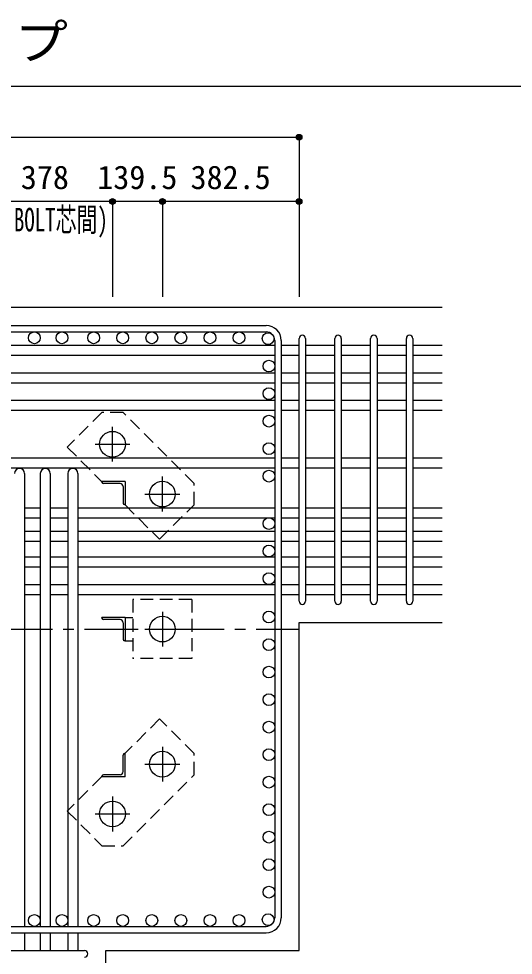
# Model space of a CAD drawing. Units: millimetres at full size, sheet at 1:30. Extents: x -5973 to 5954, y -4195 to 4201.
# Drawn here: x 668 to 2051, y -2655 to -33 of the extents above; entities that cross this region are included whole.
import ezdxf
from ezdxf.enums import TextEntityAlignment as Align

# ---------------------------------------------------------------- set-up
doc = ezdxf.new("R2010")
doc.units = ezdxf.units.MM
doc.header["$LTSCALE"] = 30
doc.header["$PDMODE"] = 32
doc.header["$PDSIZE"] = 15
doc.linetypes.add('CHAIN1', pattern=[8, 5, -1, 1, -1])
doc.linetypes.add('DASHED1', pattern=[1.8, 1.2, -0.6])
for name, color, linetype in [('0-1_躯体線', 2, 'Continuous'), ('0-2_アンカーボルト', 4, 'CHAIN1'), ('0-3_立上り筋', 3, 'Continuous'), ('0-4_フープ筋', 7, 'Continuous'), ('0-5_基礎梁筋', 7, 'Continuous'), ('0-6_スタラップ筋', 7, 'Continuous'), ('0-7_文字', 4, 'Continuous'), ('0-9_プレート', 4, 'DASHED1'), ('0-A_アングル', 4, 'Continuous'), ('0-D_寸法', 4, 'Continuous'), ('6-7_文字', 7, 'Continuous'), ('F-0_枠', 6, 'Continuous')]:
    doc.layers.add(name, color=color, linetype=linetype)
doc.styles.add('ＭＳ ゴシック', font='')
doc.styles.get('ＭＳ ゴシック').set_extended_font_data('MS Gothic')

msp = doc.modelspace()

# ---------------------------------------------------------------- linework, layer by layer
at = {"layer": '0-1_躯体線'}
msp.add_line((1852.44, -842.16), (-347.56, -842.16), dxfattribs=at)
for points in [[(1452.44, -2642.16), (1452.44, -1723.16), (1852.44, -1723.16)], [(911.44, -3042.16), (911.44, -2642.16), (1452.44, -2642.16)]]:
    msp.add_lwpolyline(points, dxfattribs=at)
at = {"layer": '0-2_アンカーボルト'}
for p, q in [((930.44, -1273.36), (930.44, -1175.86)), ((881.64, -1224.66), (979.14, -1224.66)), ((1069.94, -1412.86), (1069.94, -1315.36)), ((1021.14, -1364.16), (1118.64, -1364.16)), ((1069.94, -1693.36), (1069.94, -1790.86)), ((1021.24, -1742.16), (1118.74, -1742.16)), ((1069.94, -2071.36), (1069.94, -2168.86)), ((1021.24, -2120.16), (1118.74, -2120.16)), ((930.44, -2210.86), (930.44, -2308.36)), ((881.74, -2259.66), (979.24, -2259.66))]:
    msp.add_line(p, q, dxfattribs=at)
at = {"layer": '0-2_アンカーボルト', "color": 3, "linetype": 'Continuous'}
for centre in [(930.44, -1224.66), (1069.94, -1364.16), (1069.94, -1742.16), (1069.94, -2120.16), (930.44, -2259.66)]:
    msp.add_circle(centre, 36, dxfattribs=at)
at = {"layer": '0-3_立上り筋'}
for centre in [(711.94, -926.66), (788.94, -926.66), (877.76, -926.66), (959.09, -926.66), (1040.42, -926.66), (1121.75, -926.66), (1203.08, -926.66), (1284.41, -926.66), (1365.74, -928.86), (1367.94, -1005.86), (1367.94, -1082.86), (1367.94, -1159.86), (1367.94, -1236.86), (1367.94, -1313.86), (1367.94, -1446.66), (1367.94, -1523.66), (1367.94, -1600.66), (1367.94, -1708.47), (1367.94, -1785.47), (1367.94, -1862.47), (1367.94, -1939.47), (1367.94, -2016.47), (1367.94, -2093.47), (1367.94, -2170.47), (1367.94, -2247.47), (1367.94, -2324.47), (1367.94, -2401.47), (1367.94, -2478.47), (711.94, -2557.66), (788.94, -2557.66), (877.76, -2557.66), (959.09, -2557.66), (1040.42, -2557.66), (1121.75, -2557.66), (1203.08, -2557.66), (1284.41, -2557.66), (1365.74, -2555.47)]:
    msp.add_circle(centre, 16.5, dxfattribs=at)
at = {"layer": '0-4_フープ筋'}
for p, q in [((-255.56, -892.16), (1360.44, -892.16)), ((-255.56, -910.16), (1360.44, -910.16)), ((1384.44, -934.16), (1384.44, -2550.16)), ((1402.44, -934.16), (1402.44, -2550.16)), ((-255.56, -2574.16), (1360.44, -2574.16)), ((-255.56, -2592.16), (1360.44, -2592.16))]:
    msp.add_line(p, q, dxfattribs=at)
for centre, radius, start, end in [((1360.44, -934.16), 42, 0, 90), ((1360.44, -934.16), 24, 0, 90), ((1360.44, -2550.16), 42, 270, 0), ((1360.44, -2550.16), 24, 270, 0)]:
    msp.add_arc(centre, radius, start, end, dxfattribs=at)
at = {"layer": '0-5_基礎梁筋'}
for p, q in [((116.44, -947.36), (1384.44, -947.36)), ((1402.44, -947.36), (1452.44, -947.36)), ((1470.44, -947.36), (1552.44, -947.36)), ((1570.44, -947.36), (1652.44, -947.36)), ((1670.44, -947.36), (1752.44, -947.36)), ((1770.44, -947.36), (1852.44, -947.36)), ((116.44, -975.36), (1384.44, -975.36)), ((1402.44, -975.36), (1452.44, -975.36)), ((1470.44, -975.36), (1552.44, -975.36)), ((1570.44, -975.36), (1652.44, -975.36)), ((1670.44, -975.36), (1752.44, -975.36)), ((1770.44, -975.36), (1852.44, -975.36)), ((116.44, -1024.36), (1384.44, -1024.36)), ((1402.44, -1024.36), (1452.44, -1024.36)), ((1470.44, -1024.36), (1552.44, -1024.36)), ((1570.44, -1024.36), (1652.44, -1024.36)), ((1670.44, -1024.36), (1752.44, -1024.36)), ((1770.44, -1024.36), (1852.44, -1024.36)), ((116.44, -1052.36), (1384.44, -1052.36)), ((1402.44, -1052.36), (1452.44, -1052.36)), ((1470.44, -1052.36), (1552.44, -1052.36)), ((1570.44, -1052.36), (1652.44, -1052.36)), ((1670.44, -1052.36), (1752.44, -1052.36)), ((1770.44, -1052.36), (1852.44, -1052.36)), ((116.44, -1101.36), (1384.44, -1101.36)), ((1402.44, -1101.36), (1452.44, -1101.36)), ((1470.44, -1101.36), (1552.44, -1101.36)), ((1570.44, -1101.36), (1652.44, -1101.36)), ((1670.44, -1101.36), (1752.44, -1101.36)), ((1770.44, -1101.36), (1852.44, -1101.36)), ((116.44, -1129.36), (1384.44, -1129.36)), ((1402.44, -1129.36), (1452.44, -1129.36)), ((1470.44, -1129.36), (1552.44, -1129.36)), ((1570.44, -1129.36), (1652.44, -1129.36)), ((1670.44, -1129.36), (1752.44, -1129.36)), ((1770.44, -1129.36), (1852.44, -1129.36)), ((116.44, -1262.66), (1384.44, -1262.66)), ((1402.44, -1262.66), (1452.44, -1262.66)), ((1470.44, -1262.66), (1552.44, -1262.66)), ((1570.44, -1262.66), (1652.44, -1262.66)), ((1670.44, -1262.66), (1752.44, -1262.66)), ((1770.44, -1262.66), (1852.44, -1262.66)), ((116.44, -1290.66), (1384.44, -1290.66)), ((684.44, -1306.16), (684.44, -2574.16)), ((728.44, -1306.16), (728.44, -2574.16)), ((756.44, -1306.16), (756.44, -2574.16)), ((805.44, -1306.16), (805.44, -2574.16)), ((833.44, -1306.16), (833.44, -2574.16)), ((1402.44, -1290.66), (1452.44, -1290.66)), ((1470.44, -1290.66), (1552.44, -1290.66)), ((1570.44, -1290.66), (1652.44, -1290.66)), ((1670.44, -1290.66), (1752.44, -1290.66)), ((1770.44, -1290.66), (1852.44, -1290.66)), ((684.44, -1402.16), (728.44, -1402.16)), ((756.44, -1402.16), (805.44, -1402.16)), ((833.44, -1402.16), (1384.44, -1402.16)), ((1402.44, -1402.16), (1452.44, -1402.16)), ((1470.44, -1402.16), (1552.44, -1402.16)), ((1570.44, -1402.16), (1652.44, -1402.16)), ((1670.44, -1402.16), (1752.44, -1402.16)), ((1770.44, -1402.16), (1852.44, -1402.16)), ((684.44, -1430.16), (728.44, -1430.16)), ((756.44, -1430.16), (805.44, -1430.16)), ((833.44, -1430.16), (1384.44, -1430.16)), ((1402.44, -1430.16), (1452.44, -1430.16)), ((1470.44, -1430.16), (1552.44, -1430.16)), ((1570.44, -1430.16), (1652.44, -1430.16)), ((1670.44, -1430.16), (1752.44, -1430.16)), ((1770.44, -1430.16), (1852.44, -1430.16)), ((684.44, -1468.16), (728.44, -1468.16)), ((756.44, -1468.16), (805.44, -1468.16)), ((833.44, -1468.16), (1384.44, -1468.16)), ((1402.44, -1468.16), (1452.44, -1468.16)), ((1470.44, -1468.16), (1552.44, -1468.16)), ((1570.44, -1468.16), (1652.44, -1468.16)), ((1670.44, -1468.16), (1752.44, -1468.16)), ((1770.44, -1468.16), (1852.44, -1468.16)), ((684.44, -1496.16), (728.44, -1496.16)), ((756.44, -1496.16), (805.44, -1496.16)), ((833.44, -1496.16), (1384.44, -1496.16)), ((1402.44, -1496.16), (1452.44, -1496.16)), ((1470.44, -1496.16), (1552.44, -1496.16)), ((1570.44, -1496.16), (1652.44, -1496.16)), ((1670.44, -1496.16), (1752.44, -1496.16)), ((1770.44, -1496.16), (1852.44, -1496.16)), ((684.44, -1540.16), (728.44, -1540.16)), ((756.44, -1540.16), (805.44, -1540.16)), ((833.44, -1540.16), (1384.44, -1540.16)), ((1402.44, -1540.16), (1452.44, -1540.16)), ((1470.44, -1540.16), (1552.44, -1540.16)), ((1570.44, -1540.16), (1652.44, -1540.16)), ((1670.44, -1540.16), (1752.44, -1540.16)), ((1770.44, -1540.16), (1852.44, -1540.16)), ((684.44, -1568.16), (728.44, -1568.16)), ((756.44, -1568.16), (805.44, -1568.16)), ((833.44, -1568.16), (1384.44, -1568.16)), ((1402.44, -1568.16), (1452.44, -1568.16)), ((1470.44, -1568.16), (1552.44, -1568.16)), ((1570.44, -1568.16), (1652.44, -1568.16)), ((1670.44, -1568.16), (1752.44, -1568.16)), ((1770.44, -1568.16), (1852.44, -1568.16)), ((684.44, -1617.16), (728.44, -1617.16)), ((756.44, -1617.16), (805.44, -1617.16)), ((833.44, -1617.16), (1384.44, -1617.16)), ((1402.44, -1617.16), (1452.44, -1617.16)), ((1470.44, -1617.16), (1552.44, -1617.16)), ((1570.44, -1617.16), (1652.44, -1617.16)), ((1670.44, -1617.16), (1752.44, -1617.16)), ((1770.44, -1617.16), (1852.44, -1617.16)), ((684.44, -1645.16), (728.44, -1645.16)), ((756.44, -1645.16), (805.44, -1645.16)), ((833.44, -1645.16), (1384.44, -1645.16)), ((1402.44, -1645.16), (1452.44, -1645.16)), ((1470.44, -1645.16), (1552.44, -1645.16)), ((1570.44, -1645.16), (1652.44, -1645.16)), ((1670.44, -1645.16), (1752.44, -1645.16)), ((1770.44, -1645.16), (1852.44, -1645.16)), ((684.44, -2592.16), (684.44, -2642.16)), ((728.44, -2592.16), (728.44, -2642.16)), ((756.44, -2592.16), (756.44, -2642.16)), ((805.44, -2592.16), (805.44, -2642.16)), ((833.44, -2592.16), (833.44, -2642.16))]:
    msp.add_line(p, q, dxfattribs=at)
for centre in [(670.44, -1306.16), (742.44, -1306.16), (819.44, -1306.16)]:
    msp.add_arc(centre, 14, 0, 180, dxfattribs=at)
at = {"layer": '0-6_スタラップ筋'}
for p, q in [((1452.44, -1664.16), (1452.44, -928.36)), ((1470.44, -928.36), (1470.44, -1664.16)), ((1552.44, -1664.16), (1552.44, -928.36)), ((1570.44, -928.36), (1570.44, -1664.16)), ((1652.44, -1664.16), (1652.44, -928.36)), ((1670.44, -928.36), (1670.44, -1664.16)), ((1752.44, -1664.16), (1752.44, -928.36)), ((1770.44, -928.36), (1770.44, -1664.16)), ((252.44, -2642.16), (852.44, -2642.16))]:
    msp.add_line(p, q, dxfattribs=at)
for centre, start, end in [((1461.44, -928.36), 0, 180), ((1561.44, -928.36), 0, 180), ((1661.44, -928.36), 0, 180), ((1761.44, -928.36), 0, 180), ((1461.44, -1664.16), 180, 0), ((1561.44, -1664.16), 180, 0), ((1661.44, -1664.16), 180, 0), ((1761.44, -1664.16), 180, 0), ((852.44, -2651.16), 270, 90)]:
    msp.add_arc(centre, 9, start, end, dxfattribs=at)
at = {"layer": '0-9_プレート'}
for p, q in [((803.94, -1232.56), (900.04, -1328.66)), ((987.44, -1659.66), (987.44, -1824.66)), ((1152.44, -1659.66), (987.44, -1659.66)), ((1152.44, -1659.66), (1152.44, -1824.66)), ((965.94, -1709.66), (987.44, -1709.66)), ((965.94, -1774.66), (987.44, -1774.66)), ((1152.44, -1824.66), (987.44, -1824.66)), ((1062.04, -1993.66), (965.94, -2089.76))]:
    msp.add_line(p, q, dxfattribs=at)
for points in [[(960.24, -1135.66), (900.84, -1135.66), (803.94, -1232.56)], [(965.94, -1394.56), (1062.04, -1490.66), (1158.94, -1393.76), (1158.94, -1334.36), (960.24, -1135.66)], [(1158.94, -2149.96), (1158.94, -2090.56), (1062.04, -1993.66)], [(900.04, -2155.66), (803.94, -2251.76), (900.84, -2348.66), (960.24, -2348.66), (1158.94, -2149.96)]]:
    msp.add_lwpolyline(points, dxfattribs=at)
at = {"layer": '0-A_アングル'}
for p, q in [((965.94, -1328.66), (900.94, -1328.66)), ((900.94, -1330.66), (900.94, -1328.66)), ((951.44, -1334.66), (904.94, -1334.66)), ((965.94, -1328.66), (965.94, -1393.66)), ((959.94, -1343.16), (959.94, -1389.66)), ((965.94, -1393.66), (963.94, -1393.66)), ((965.94, -1709.66), (900.94, -1709.66)), ((900.94, -1711.66), (900.94, -1709.66)), ((951.44, -1715.66), (904.94, -1715.66)), ((959.94, -1724.16), (959.94, -1770.66)), ((965.94, -1709.66), (965.94, -1774.66)), ((965.94, -1774.66), (963.94, -1774.66)), ((959.94, -2141.16), (959.94, -2094.66)), ((963.94, -2090.66), (965.94, -2090.66)), ((965.94, -2155.66), (965.94, -2090.66)), ((951.44, -2149.66), (904.94, -2149.66)), ((900.94, -2155.66), (900.94, -2153.66)), ((965.94, -2155.66), (900.94, -2155.66))]:
    msp.add_line(p, q, dxfattribs=at)
for centre, radius, start, end in [((904.94, -1330.66), 4, 180, 270), ((951.44, -1343.16), 8.5, 0, 90), ((963.94, -1389.66), 4, 180, 270), ((904.94, -1711.66), 4, 180, 270), ((951.44, -1724.16), 8.5, 0, 90), ((963.94, -1770.66), 4, 180, 270), ((963.94, -2094.66), 4, 90, 180), ((904.94, -2153.66), 4, 90, 180), ((951.44, -2141.16), 8.5, 270, 0)]:
    msp.add_arc(centre, radius, start, end, dxfattribs=at)
at = {"layer": '0-D_寸法'}
for p, q in [((-347.56, -365.12), (1452.44, -365.12)), ((-347.56, -365.12), (1452.44, -365.12)), ((1452.44, -365.12), (1452.44, -545.12)), ((930.44, -545.12), (552.44, -545.12)), ((1069.94, -545.12), (930.44, -545.12)), ((930.44, -545.12), (930.44, -812.16)), ((1452.44, -545.12), (1069.94, -545.12)), ((1069.94, -545.12), (1069.94, -812.16)), ((1452.44, -545.12), (1452.44, -812.16)), ((1452.44, -545.12), (1452.44, -812.16))]:
    msp.add_line(p, q, dxfattribs=at)
at = {"layer": '0-D_寸法', "linetype": 'CHAIN1'}
msp.add_line((-347.56, -1742.16), (1452.44, -1742.16), dxfattribs=at)
at = {"layer": '0-D_寸法'}
for centre, radius in [((1452.44, -365.12), 8), ((1452.44, -365.12), 7.2), ((1452.44, -365.12), 6.4), ((1452.44, -365.12), 5.6), ((1452.44, -365.12), 4.8), ((1452.44, -365.12), 4), ((1452.44, -365.12), 3.2), ((1452.44, -365.12), 2.4), ((1452.44, -365.12), 1.6), ((1452.44, -365.12), 0.8), ((930.44, -545.12), 8), ((930.44, -545.12), 7.2), ((930.44, -545.12), 6.4), ((930.44, -545.12), 5.6), ((930.44, -545.12), 4.8), ((930.44, -545.12), 4), ((930.44, -545.12), 3.2), ((930.44, -545.12), 2.4), ((930.44, -545.12), 1.6), ((930.44, -545.12), 0.8), ((1069.94, -545.12), 8), ((1069.94, -545.12), 7.2), ((1069.94, -545.12), 6.4), ((1069.94, -545.12), 5.6), ((1069.94, -545.12), 4.8), ((1069.94, -545.12), 4), ((1069.94, -545.12), 3.2), ((1069.94, -545.12), 2.4), ((1069.94, -545.12), 1.6), ((1069.94, -545.12), 0.8), ((1452.44, -545.12), 8), ((1452.44, -545.12), 7.2), ((1452.44, -545.12), 6.4), ((1452.44, -545.12), 5.6), ((1452.44, -545.12), 4.8), ((1452.44, -545.12), 4), ((1452.44, -545.12), 3.2), ((1452.44, -545.12), 2.4), ((1452.44, -545.12), 1.6), ((1452.44, -545.12), 0.8)]:
    msp.add_circle(centre, radius, dxfattribs=at)
at = {"layer": '0-D_寸法', "color": 7}
for p in [(1452.44, -365.12), (930.44, -545.12), (1069.94, -545.12), (1452.44, -545.12)]:
    msp.add_point(p, dxfattribs=at)
at = {"layer": 'F-0_枠', "color": 2}
msp.add_line((-5972.88, -222.05), (3723.6, -222.05), dxfattribs=at)

# ---------------------------------------------------------------- texts
at = {"layer": '0-7_文字', "style": 'ＭＳ ゴシック', "width": 0.65}
msp.add_text('(A.BOLT芯間)', height=65.98, dxfattribs=at).set_placement((567.13, -648.68), align=Align.BOTTOM_LEFT)
at = {"layer": '0-D_寸法', "style": 'ＭＳ ゴシック'}
for s, p in [('378', (673.94, -530.12)), ('139.5', (887.69, -530.12)), ('382.5', (1148.69, -530.12))]:
    msp.add_text(s, height=65.98, dxfattribs=at).set_placement(p, align=Align.BOTTOM_LEFT)
at = {"layer": '6-7_文字', "color": 2, "style": 'ＭＳ ゴシック', "width": 1.1}
msp.add_text('\u3000\u3000基礎梁主筋\u3000８本タイプ', height=98.97, dxfattribs=at).set_placement((-1124.64, -177.05), align=Align.BOTTOM_LEFT)

doc.saveas('drawing.dxf')
